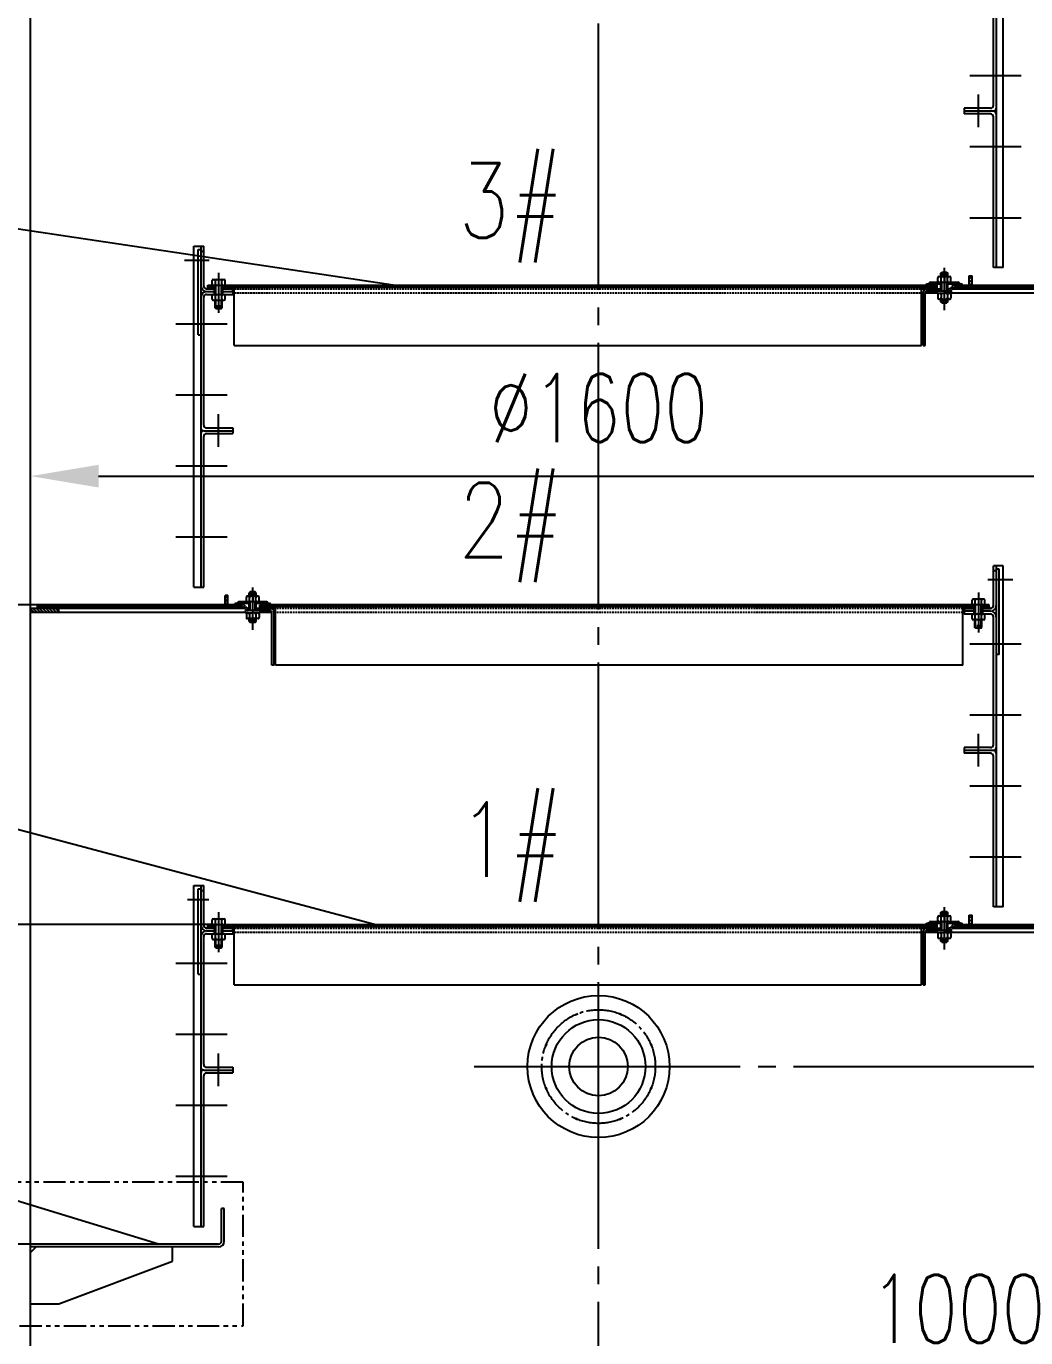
# Model space of a CAD drawing. Extents: x 16825 to 205982, y -10874 to 68273.
# Drawn here: x 164144 to 165552, y 36625 to 38471 of the extents above; entities that cross this region are included whole.
import ezdxf

# ---------------------------------------------------------------- set-up
doc = ezdxf.new("R2010")
doc.units = 0
doc.header["$LTSCALE"] = 5
doc.header["$MEASUREMENT"] = 0
for name, pattern in [('CENTER', [18, 15, -1, 1, -1]), ('DASHED', [0.75, 0.5, -0.25]), ('PHANTOM2', [1.25, 0.625, -0.125, 0.125, -0.125, 0.125, -0.125])]:
    doc.linetypes.add(name, pattern=pattern)
doc.layers.get('DEFPOINTS').update_dxf_attribs({"linetype": 'CONTINUOUS'})
for name, color, linetype in [('CEN', 6, 'CENTER'), ('DIM', 1, 'CONTINUOUS'), ('DIV', 5, 'PHANTOM2'), ('HAT', 8, 'CONTINUOUS'), ('HID', 5, 'DASHED'), ('THIN', 1, 'CONTINUOUS'), ('THINK', 2, 'CONTINUOUS'), ('THK', 2, 'CONTINUOUS'), ('THN', 4, 'CONTINUOUS')]:
    doc.layers.add(name, color=color, linetype=linetype)
doc.styles.get("Standard").update_dxf_attribs({"font": 'simplex', "width": 0.75, "bigfont": 'hzdx'})
doc.dimstyles.new('DIM3', dxfattribs={"dimscale": 0, "dimtxt": 3, "dimasz": 3, "dimexe": 1, "dimexo": 0, "dimgap": 1.5, "dimtad": 1, "dimdec": 4, "dimdsep": 46, "dimtxsty": 'Standard', "dimcen": 3, "dimclrd": 1, "dimclrt": 3, "dimadec": 0, "dimazin": 0, "dimtfac": 0.75, "dimtdec": 4, "dimtix": 1, "dimtmove": 0, "dimatfit": 0, "dimfxl": 0, "dimtolj": 1, "dimtzin": 0, "dimarcsym": 0})
pattern_1 = [(135, (165397.0422, 35564.4804), (2.245064, 2.245064), [])]

# ---------------------------------------------------------------- blocks, each defined once
blk = doc.blocks.new('*D91')
at = {"layer": 'DEFPOINTS', "color": 0}
for p in [(163106.3, 42156.4), (164262.8, 42156.4), (163690.8, 37206.4)]:
    blk.add_point(p, dxfattribs=at)
at = {"layer": 'DIM', "lineweight": -2}
for p, q in [((164262.8, 42156.4), (163074.3, 42156.4)), ((163690.8, 37206.4), (163074.3, 37206.4))]:
    blk.add_line(p, q, dxfattribs=at)
at = {"layer": 'DIM', "color": 1, "lineweight": -2}
blk.add_line((163106.3, 37302.4), (163106.3, 42060.4), dxfattribs=at)
at = {"layer": 'DIM', "color": 1}
for points in [[(163090.3, 42060.4), (163122.3, 42060.4), (163106.3, 42156.4)], [(163090.3, 37302.4), (163122.3, 37302.4), (163106.3, 37206.4)]]:
    blk.add_solid(points, dxfattribs=at)
at = {"layer": 'DIM', "color": 3, "insert": (163010.3, 39681.4), "char_height": 96, "attachment_point": 5, "rotation": 90}
blk.add_mtext('\\A1;11X450=4950', dxfattribs=at)
blk = doc.blocks.new('*D92')
at = {"layer": 'DEFPOINTS', "color": 0}
for p in [(163386.1, 37656.4), (164160.4, 37656.4), (163854.6, 37206.4)]:
    blk.add_point(p, dxfattribs=at)
at = {"layer": 'DIM', "lineweight": -2}
for p, q in [((164160.4, 37656.4), (163354.1, 37656.4)), ((163854.6, 37206.4), (163354.1, 37206.4))]:
    blk.add_line(p, q, dxfattribs=at)
at = {"layer": 'DIM', "color": 1, "lineweight": -2}
blk.add_line((163386.1, 37302.4), (163386.1, 37560.4), dxfattribs=at)
at = {"layer": 'DIM', "color": 1}
for points in [[(163370.1, 37560.4), (163402.1, 37560.4), (163386.1, 37656.4)], [(163370.1, 37302.4), (163402.1, 37302.4), (163386.1, 37206.4)]]:
    blk.add_solid(points, dxfattribs=at)
at = {"layer": 'DIM', "color": 3, "insert": (163290.1, 37431.4), "char_height": 96, "attachment_point": 5, "rotation": 90}
blk.add_mtext('\\A1;450', dxfattribs=at)
blk = doc.blocks.new('*D90')
at = {"layer": 'DEFPOINTS', "color": 0}
for p in [(164247.3, 37206.4), (163386.1, 36756.4), (164282.9, 36756.4)]:
    blk.add_point(p, dxfattribs=at)
at = {"layer": 'DIM', "lineweight": -2}
for p, q in [((164247.3, 37206.4), (163354.1, 37206.4)), ((164282.9, 36756.4), (163354.1, 36756.4))]:
    blk.add_line(p, q, dxfattribs=at)
at = {"layer": 'DIM', "color": 1, "lineweight": -2}
blk.add_line((163386.1, 37110.4), (163386.1, 36852.4), dxfattribs=at)
at = {"layer": 'DIM', "color": 1}
for points in [[(163370.1, 37110.4), (163402.1, 37110.4), (163386.1, 37206.4)], [(163370.1, 36852.4), (163402.1, 36852.4), (163386.1, 36756.4)]]:
    blk.add_solid(points, dxfattribs=at)
at = {"layer": 'DIM', "color": 3, "insert": (163290.1, 36981.4), "char_height": 96, "attachment_point": 5, "rotation": 90}
blk.add_mtext('\\A1;450', dxfattribs=at)
blk = doc.blocks.new('*D88')
at = {"layer": 'DEFPOINTS', "color": 0}
for p in [(163106.3, 37206.4), (164404.4, 37206.4), (163710.4, 34581.4)]:
    blk.add_point(p, dxfattribs=at)
at = {"layer": 'DIM', "lineweight": -2}
for p, q in [((164404.4, 37206.4), (163074.3, 37206.4)), ((163710.4, 34581.4), (163074.3, 34581.4))]:
    blk.add_line(p, q, dxfattribs=at)
at = {"layer": 'DIM', "color": 1, "lineweight": -2}
blk.add_line((163106.3, 34677.4), (163106.3, 37110.4), dxfattribs=at)
at = {"layer": 'DIM', "color": 1}
for points in [[(163090.3, 37110.4), (163122.3, 37110.4), (163106.3, 37206.4)], [(163090.3, 34677.4), (163122.3, 34677.4), (163106.3, 34581.4)]]:
    blk.add_solid(points, dxfattribs=at)
at = {"layer": 'DIM', "color": 3, "insert": (163010.3, 35893.9), "char_height": 96, "attachment_point": 5, "rotation": 90}
blk.add_mtext('\\A1;2625', dxfattribs=at)
blk = doc.blocks.new('*D114')
at = {"layer": 'DEFPOINTS', "color": 0}
for p in [(164950.4, 36569.3), (164950.4, 36438.1), (165962.4, 36341.7)]:
    blk.add_point(p, dxfattribs=at)
at = {"layer": 'DIM', "lineweight": -2}
for p, q in [((164950.4, 36438.1), (164950.4, 36601.3)), ((165962.4, 36341.7), (165962.4, 36601.3))]:
    blk.add_line(p, q, dxfattribs=at)
at = {"layer": 'DIM', "color": 1, "lineweight": -2}
blk.add_line((165866.4, 36569.3), (165046.4, 36569.3), dxfattribs=at)
at = {"layer": 'DIM', "color": 1}
for points in [[(165046.4, 36585.3), (165046.4, 36553.3), (164950.4, 36569.3)], [(165866.4, 36585.3), (165866.4, 36553.3), (165962.4, 36569.3)]]:
    blk.add_solid(points, dxfattribs=at)
at = {"layer": 'DIM', "color": 3, "insert": (165456.4, 36665.3), "char_height": 96, "attachment_point": 5}
blk.add_mtext('\\A1;1000', dxfattribs=at)
blk = doc.blocks.new('*D153')
at = {"layer": 'DEFPOINTS', "color": 0}
for p in [(165750.4, 37847.8), (165750.4, 37837.5), (164150.4, 37754.4)]:
    blk.add_point(p, dxfattribs=at)
at = {"layer": 'DIM', "lineweight": -2}
for p, q in [((164150.4, 37754.4), (164150.4, 37869.5)), ((165750.4, 37847.8), (165750.4, 37805.5))]:
    blk.add_line(p, q, dxfattribs=at)
at = {"layer": 'DIM', "color": 1, "lineweight": -2}
blk.add_line((164246.4, 37837.5), (165654.4, 37837.5), dxfattribs=at)
at = {"layer": 'DIM', "color": 1}
for points in [[(164246.4, 37853.5), (164246.4, 37821.5), (164150.4, 37837.5)], [(165654.4, 37853.5), (165654.4, 37821.5), (165750.4, 37837.5)]]:
    blk.add_solid(points, dxfattribs=at)
at = {"layer": 'DIM', "color": 3, "insert": (164950.4, 37933.5), "char_height": 96, "attachment_point": 5}
blk.add_mtext('\\A1;%%C1600', dxfattribs=at)

msp = doc.modelspace()

# ---------------------------------------------------------------- hatches: boundary and pattern name
at = {"layer": 'HAT'}
h = msp.add_hatch(dxfattribs=at)
h.set_pattern_fill('ANSI31', color=256, scale=0.5, style=0)
h.set_pattern_definition([(45, (164504.711, 36729.4574), (-1.122532, 1.122532), [])])
h.paths.add_polyline_path([(165431.377, 38108.373), (165431.377, 38110.373), (165417.877, 38110.373, 0.23606798), (165415.877, 38109.373, -0.23606798), (165413.877, 38108.373), (165412.377, 38108.373), (165412.377, 38106.373), (165413.877, 38106.373, 0.23606798), (165415.877, 38107.373, -0.23606798), (165417.877, 38108.373)])
h.paths.add_polyline_path([(165443.377, 38110.373), (165443.377, 38108.373), (165456.877, 38108.373, -0.23606798), (165458.877, 38107.373, 0.23606798), (165460.877, 38106.373), (165462.377, 38106.373), (165462.377, 38108.373), (165460.877, 38108.373, -0.23606798), (165458.877, 38109.373, 0.23606798), (165456.877, 38110.373)])
h = msp.add_hatch(dxfattribs=at)
h.set_pattern_fill('ANSI31', color=256, style=0)
h.set_pattern_definition([(45, (164503.711, 36014.4804), (-2.245064, 2.245064), [])])
h.paths.add_polyline_path([(165476.377, 38119.373), (165472.377, 38119.373), (165472.377, 38106.373), (165476.377, 38106.373)])
h = msp.add_hatch(dxfattribs=at)
h.set_pattern_fill('ANSI31', color=256, style=0)
h.set_pattern_definition(pattern_1)
h.paths.add_polyline_path([(164424.377, 37669.373), (164428.377, 37669.373), (164428.377, 37656.373), (164424.377, 37656.373)])
h = msp.add_hatch(dxfattribs=at)
h.set_pattern_fill('ANSI31', color=256, style=0)
h.set_pattern_definition(pattern_1)
h.paths.add_polyline_path([(164190.377, 37651.373), (164190.377, 37645.373), (164150.377, 37645.373), (164150.377, 37651.373)])
h = msp.add_hatch(dxfattribs=at)
h.set_pattern_fill('ANSI31', color=256, scale=0.5, style=0)
h.set_pattern_definition([(135, (165396.0422, 36279.4574), (1.122532, 1.122532), [])])
h.paths.add_polyline_path([(164469.377, 37658.373), (164469.377, 37660.373), (164482.877, 37660.373, -0.23606798), (164484.877, 37659.373, 0.23606798), (164486.877, 37658.373), (164488.377, 37658.373), (164488.377, 37656.373), (164486.877, 37656.373, -0.23606798), (164484.877, 37657.373, 0.23606798), (164482.877, 37658.373)])
h.paths.add_polyline_path([(164457.377, 37660.373), (164457.377, 37658.373), (164443.877, 37658.373, 0.23606798), (164441.877, 37657.373, -0.23606798), (164439.877, 37656.373), (164438.377, 37656.373), (164438.377, 37658.373), (164439.877, 37658.373, 0.23606798), (164441.877, 37659.373, -0.23606798), (164443.877, 37660.373)])
h = msp.add_hatch(dxfattribs=at)
h.set_pattern_fill('ANSI31', color=256, scale=0.5, style=0)
h.set_pattern_definition([(45, (164504.711, 35829.4574), (-1.122532, 1.122532), [])])
h.paths.add_polyline_path([(165431.377, 37208.373), (165431.377, 37210.373), (165417.877, 37210.373, 0.23606798), (165415.877, 37209.373, -0.23606798), (165413.877, 37208.373), (165412.377, 37208.373), (165412.377, 37206.373), (165413.877, 37206.373, 0.23606798), (165415.877, 37207.373, -0.23606798), (165417.877, 37208.373)])
h.paths.add_polyline_path([(165443.377, 37210.373), (165443.377, 37208.373), (165456.877, 37208.373, -0.23606798), (165458.877, 37207.373, 0.23606798), (165460.877, 37206.373), (165462.377, 37206.373), (165462.377, 37208.373), (165460.877, 37208.373, -0.23606798), (165458.877, 37209.373, 0.23606798), (165456.877, 37210.373)])
h = msp.add_hatch(dxfattribs=at)
h.set_pattern_fill('ANSI31', color=256, style=0)
h.set_pattern_definition([(45, (164503.711, 35114.4804), (-2.245064, 2.245064), [])])
h.paths.add_polyline_path([(165476.377, 37219.373), (165472.377, 37219.373), (165472.377, 37206.373), (165476.377, 37206.373)])

# ---------------------------------------------------------------- linework, layer by layer
at = {"layer": 'CEN', "ltscale": 5}
for p, q in [((164950.377, 28649.949), (164950.377, 65759.35)), ((164774.992, 37006.373), (168073.886, 37006.373))]:
    msp.add_line(p, q, dxfattribs=at)
at = {"layer": 'CEN'}
for p, q in [((165473.433, 38401.373), (165545.744, 38401.373)), ((165485.377, 38328.868), (165485.377, 38374.584)), ((165473.433, 38301.373), (165545.744, 38301.373)), ((165473.433, 38201.373), (165545.744, 38201.373)), ((164367.078, 38141.373), (164402.123, 38141.373)), ((165437.377, 38071.182), (165437.377, 38130.95)), ((164415.377, 38123.632), (164415.377, 38067.398)), ((164427.32, 38051.373), (164355.01, 38051.373)), ((164427.32, 37951.373), (164355.01, 37951.373)), ((164415.377, 37878.868), (164415.377, 37924.584)), ((164427.32, 37851.373), (164355.01, 37851.373)), ((164427.32, 37751.373), (164355.01, 37751.373)), ((165533.676, 37691.373), (165498.63, 37691.373)), ((164463.377, 37621.182), (164463.377, 37680.95)), ((165485.377, 37673.632), (165485.377, 37617.398)), ((165473.433, 37601.373), (165545.744, 37601.373)), ((165473.433, 37501.373), (165545.744, 37501.373)), ((165485.377, 37428.868), (165485.377, 37474.584)), ((165473.433, 37401.373), (165545.744, 37401.373)), ((165473.433, 37301.373), (165545.744, 37301.373)), ((164371.296, 37241.373), (164401.402, 37241.373)), ((164415.377, 37223.632), (164415.377, 37167.398)), ((165437.377, 37171.182), (165437.377, 37230.95)), ((164427.32, 37151.373), (164355.01, 37151.373)), ((164427.32, 37051.373), (164355.01, 37051.373)), ((164415.377, 36978.868), (164415.377, 37024.584)), ((164427.32, 36951.373), (164355.01, 36951.373)), ((164427.32, 36851.373), (164355.01, 36851.373))]:
    msp.add_line(p, q, dxfattribs=at)
msp.add_circle((164950.377, 37006.373), 80, dxfattribs=at)
at = {"layer": 'DIV', "ltscale": 10}
msp.add_lwpolyline([(164072.396, 36641.473), (164449.859, 36641.473), (164449.859, 36843.688), (164072.396, 36843.688)], close=True, dxfattribs=at)
at = {"layer": 'HID'}
for p, q in [((164437.377, 38101.373), (165404.377, 38101.373)), ((164437.377, 38095.373), (165404.377, 38095.373)), ((165463.377, 37651.373), (164496.377, 37651.373)), ((165463.377, 37645.373), (164496.377, 37645.373)), ((164437.377, 37201.373), (165404.377, 37201.373)), ((164437.377, 37195.373), (165404.377, 37195.373))]:
    msp.add_line(p, q, dxfattribs=at)
at = {"layer": 'THIN'}
for p, q in [((164661.098, 38106.373), (162229.69, 38470.402)), ((164634.913, 37206.373), (162229.69, 37845.32)), ((164330.709, 36756.373), (162229.69, 37398.03))]:
    msp.add_line(p, q, dxfattribs=at)
at = {"layer": 'THINK'}
msp.add_line((164150.377, 37645.373), (164150.377, 37651.373), dxfattribs=at)
at = {"layer": 'THK'}
for p, q in [((164150.377, 36168.873), (164150.377, 55518.373)), ((165520.377, 38131.373), (165520.377, 38611.373)), ((165506.377, 38359.373), (165506.377, 38539.373)), ((165510.377, 38542.701), (165510.377, 38131.373)), ((165502.377, 38355.373), (165465.377, 38355.373)), ((165465.377, 38355.373), (165465.377, 38347.373)), ((165506.377, 38351.373), (165465.377, 38351.373)), ((165502.377, 38347.373), (165465.377, 38347.373)), ((165506.377, 38131.373), (165506.377, 38343.373)), ((164380.377, 37681.373), (164380.377, 38161.373)), ((164380.377, 38161.373), (164394.377, 38161.373)), ((164386.377, 38036.373), (164386.377, 38156.373)), ((164386.377, 38156.373), (164390.377, 38156.373)), ((164390.377, 38161.373), (164390.377, 38092.701)), ((164390.377, 38154.373), (164394.377, 38154.373)), ((164394.377, 38105.373), (164394.377, 38161.373)), ((165520.377, 38131.373), (165506.377, 38131.373)), ((164406.377, 38107.873), (164406.377, 38112.873)), ((164407.877, 38114.373), (164422.877, 38114.373)), ((164410.877, 38107.873), (164410.877, 38112.873)), ((164419.877, 38107.873), (164419.877, 38112.873)), ((164424.377, 38107.873), (164424.377, 38112.873)), ((165417.877, 38110.373), (165456.877, 38110.373)), ((165428.377, 38111.873), (165428.377, 38116.873)), ((165429.877, 38118.373), (165444.877, 38118.373)), ((165431.377, 38108.373), (165431.377, 38110.373)), ((165432.377, 38123.326), (165433.877, 38124.826)), ((165432.377, 38123.326), (165436.377, 38123.326)), ((165432.377, 38118.373), (165432.377, 38123.326)), ((165432.377, 38098.373), (165432.377, 38110.373)), ((165432.877, 38111.873), (165432.877, 38116.873)), ((165433.877, 38124.826), (165436.377, 38124.826)), ((165436.377, 38119.826), (165436.377, 38124.826)), ((165436.377, 38119.826), (165438.377, 38119.826)), ((165437.377, 38118.373), (165437.377, 38110.373)), ((165438.377, 38124.826), (165440.877, 38124.826)), ((165438.377, 38119.826), (165438.377, 38124.826)), ((165442.377, 38123.326), (165438.377, 38123.326)), ((165440.877, 38124.826), (165442.377, 38123.326)), ((165441.877, 38111.873), (165441.877, 38116.873)), ((165442.377, 38118.373), (165442.377, 38123.326)), ((165442.377, 38098.373), (165442.377, 38110.373)), ((165443.377, 38108.373), (165443.377, 38110.373)), ((165446.377, 38111.873), (165446.377, 38116.873)), ((165472.377, 38106.373), (165472.377, 38119.373)), ((165472.377, 38119.373), (165476.377, 38119.373)), ((165476.377, 38106.373), (165476.377, 38119.373)), ((164390.377, 38092.701), (164390.377, 37681.373)), ((164398.377, 38101.373), (164410.377, 38101.373)), ((164410.377, 38101.373), (164398.377, 38101.373)), ((164398.377, 38097.373), (164410.377, 38097.373)), ((164398.377, 38093.373), (164435.377, 38093.373)), ((164400.377, 38106.373), (165427.377, 38106.373)), ((164400.377, 38103.373), (164400.377, 38106.373)), ((164400.377, 38103.373), (164400.377, 38101.373)), ((164400.377, 38103.373), (164410.377, 38103.373)), ((164406.377, 38086.873), (164406.377, 38091.873)), ((164409.377, 38103.373), (164409.377, 38106.373)), ((164409.377, 38101.373), (164409.377, 38103.373)), ((164409.377, 38093.373), (164409.377, 38101.373)), ((164410.377, 38093.373), (164410.377, 38106.373)), ((164410.877, 38086.873), (164410.877, 38091.873)), ((164419.877, 38086.873), (164419.877, 38091.873)), ((164420.377, 38093.373), (164420.377, 38106.373)), ((164420.377, 38103.373), (165427.377, 38103.373)), ((164420.377, 38101.373), (164435.377, 38101.373)), ((164437.377, 38101.373), (164420.377, 38101.373)), ((164420.377, 38097.373), (164435.377, 38097.373)), ((164421.377, 38103.373), (164421.377, 38106.373)), ((164421.377, 38103.373), (164421.377, 38101.373)), ((164421.377, 38093.373), (164421.377, 38101.373)), ((164424.377, 38086.873), (164424.377, 38091.873)), ((164435.377, 38101.373), (164435.377, 38093.373)), ((164435.377, 38097.373), (164435.377, 38101.373)), ((164435.377, 38095.373), (164437.377, 38095.373)), ((164437.377, 38021.373), (164437.377, 38103.373)), ((165405.377, 38021.373), (165405.377, 38103.373)), ((165405.377, 38101.373), (165432.377, 38101.373)), ((165405.377, 38095.373), (165407.377, 38095.373)), ((165407.377, 38101.373), (165407.377, 38103.373)), ((165407.377, 38021.373), (165407.377, 38095.373)), ((165410.377, 38095.373), (165427.141, 38095.373)), ((165410.377, 38021.373), (165410.377, 38095.373)), ((165412.377, 38106.373), (165412.377, 38108.373)), ((165412.377, 38108.373), (165413.877, 38108.373)), ((165413.377, 38098.373), (165447.612, 38098.373)), ((165417.877, 38108.373), (165432.377, 38108.373)), ((165427.141, 38094.873), (165427.141, 38098.373)), ((165427.141, 38094.873), (165437.377, 38094.873)), ((165427.377, 38101.373), (165427.377, 38106.373)), ((165428.377, 38093.373), (165428.377, 38088.373)), ((165431.377, 38098.373), (165431.377, 38101.373)), ((165432.877, 38093.373), (165432.877, 38088.373)), ((165447.612, 38094.873), (165437.377, 38094.873)), ((165437.377, 38086.873), (165437.377, 38094.873)), ((165441.877, 38093.373), (165441.877, 38088.373)), ((165442.377, 38108.373), (165456.877, 38108.373)), ((165442.377, 38101.373), (165443.377, 38101.373)), ((165443.377, 38098.373), (165443.377, 38101.373)), ((165446.377, 38093.373), (165446.377, 38088.373)), ((165447.612, 38094.873), (165447.612, 38098.373)), ((165447.612, 38095.373), (165750.377, 38095.373)), ((165448.377, 38101.373), (165750.377, 38101.373)), ((165452.037, 38106.373), (165740.377, 38106.373)), ((165452.377, 38103.373), (165740.377, 38103.373)), ((165460.877, 38108.373), (165462.377, 38108.373)), ((165462.377, 38106.373), (165462.377, 38108.373)), ((164394.377, 37909.373), (164394.377, 38089.373)), ((164407.877, 38085.373), (164422.877, 38085.373)), ((164410.377, 38074.373), (164410.377, 38085.373)), ((164410.377, 38074.373), (164414.377, 38074.373)), ((164411.377, 38073.373), (164410.377, 38074.373)), ((164411.377, 38073.373), (164414.377, 38073.373)), ((164414.377, 38078.373), (164416.377, 38078.373)), ((164414.377, 38073.373), (164414.377, 38078.373)), ((164416.377, 38073.373), (164416.377, 38078.373)), ((164420.377, 38074.373), (164416.377, 38074.373)), ((164416.377, 38073.373), (164419.377, 38073.373)), ((164419.377, 38073.373), (164420.377, 38074.373)), ((164420.377, 38074.373), (164420.377, 38085.373)), ((165429.877, 38086.873), (165444.877, 38086.873)), ((165432.377, 38082.826), (165432.377, 38086.873)), ((165432.377, 38082.826), (165436.377, 38082.826)), ((165433.877, 38081.326), (165432.377, 38082.826)), ((165433.877, 38081.326), (165436.377, 38081.326)), ((165436.377, 38086.326), (165438.377, 38086.326)), ((165436.377, 38081.326), (165436.377, 38086.326)), ((165438.377, 38081.326), (165438.377, 38086.326)), ((165442.377, 38082.826), (165438.377, 38082.826)), ((165438.377, 38081.326), (165440.877, 38081.326)), ((165442.377, 38082.826), (165440.877, 38081.326)), ((165442.377, 38082.826), (165442.377, 38086.873)), ((164386.377, 38036.373), (164390.377, 38036.373)), ((164437.377, 38021.373), (165405.377, 38021.373)), ((165407.377, 38021.373), (165410.377, 38021.373)), ((164394.377, 37901.373), (164435.377, 37901.373)), ((164394.377, 37681.373), (164394.377, 37893.373)), ((164398.377, 37905.373), (164435.377, 37905.373)), ((164398.377, 37897.373), (164435.377, 37897.373)), ((164435.377, 37905.373), (164435.377, 37897.373)), ((165506.377, 37655.373), (165506.377, 37711.373)), ((165520.377, 37711.373), (165506.377, 37711.373)), ((165510.377, 37704.373), (165506.377, 37704.373)), ((165510.377, 37711.373), (165510.377, 37642.701)), ((165514.377, 37706.373), (165510.377, 37706.373)), ((165514.377, 37586.373), (165514.377, 37706.373)), ((165520.377, 37231.373), (165520.377, 37711.373)), ((164380.377, 37681.373), (164394.377, 37681.373)), ((164428.377, 37669.373), (164424.377, 37669.373)), ((164424.377, 37656.373), (164424.377, 37669.373)), ((164428.377, 37656.373), (164428.377, 37669.373)), ((164454.377, 37661.873), (164454.377, 37666.873)), ((164470.877, 37668.373), (164455.877, 37668.373)), ((164459.877, 37674.826), (164458.377, 37673.326)), ((164458.377, 37673.326), (164462.377, 37673.326)), ((164458.377, 37668.373), (164458.377, 37673.326)), ((164458.877, 37661.873), (164458.877, 37666.873)), ((164462.377, 37674.826), (164459.877, 37674.826)), ((164462.377, 37669.826), (164462.377, 37674.826)), ((164464.377, 37669.826), (164462.377, 37669.826)), ((164463.377, 37668.373), (164463.377, 37660.373)), ((164464.377, 37669.826), (164464.377, 37674.826)), ((164466.877, 37674.826), (164464.377, 37674.826)), ((164468.377, 37673.326), (164464.377, 37673.326)), ((164468.377, 37673.326), (164466.877, 37674.826)), ((164467.877, 37661.873), (164467.877, 37666.873)), ((164468.377, 37668.373), (164468.377, 37673.326)), ((164472.377, 37661.873), (164472.377, 37666.873)), ((164452.377, 37651.373), (164150.377, 37651.373)), ((164448.716, 37656.373), (164160.377, 37656.373)), ((164160.377, 37651.373), (164160.377, 37656.373)), ((164448.377, 37653.373), (164160.377, 37653.373)), ((164190.377, 37645.373), (164190.377, 37653.373)), ((164439.877, 37658.373), (164438.377, 37658.373)), ((164438.377, 37656.373), (164438.377, 37658.373)), ((164482.877, 37660.373), (164443.877, 37660.373)), ((164458.377, 37658.373), (164443.877, 37658.373)), ((164487.377, 37648.373), (164453.141, 37648.373)), ((164453.141, 37644.873), (164453.141, 37648.373)), ((164457.377, 37658.373), (164457.377, 37660.373)), ((164458.377, 37651.373), (164457.377, 37651.373)), ((164457.377, 37648.373), (164457.377, 37651.373)), ((164458.377, 37648.373), (164458.377, 37660.373)), ((164468.377, 37648.373), (164468.377, 37660.373)), ((164482.877, 37658.373), (164468.377, 37658.373)), ((164495.377, 37651.373), (164468.377, 37651.373)), ((164469.377, 37658.373), (164469.377, 37660.373)), ((164469.377, 37648.373), (164469.377, 37651.373)), ((165500.377, 37656.373), (164473.377, 37656.373)), ((164473.377, 37651.373), (164473.377, 37656.373)), ((165480.377, 37653.373), (164473.377, 37653.373)), ((164473.612, 37644.873), (164473.612, 37648.373)), ((164488.377, 37658.373), (164486.877, 37658.373)), ((164488.377, 37656.373), (164488.377, 37658.373)), ((164493.377, 37651.373), (164493.377, 37653.373)), ((164495.377, 37571.373), (164495.377, 37653.373)), ((165463.377, 37571.373), (165463.377, 37653.373)), ((165463.377, 37651.373), (165480.377, 37651.373)), ((165465.377, 37651.373), (165465.377, 37643.373)), ((165480.377, 37651.373), (165465.377, 37651.373)), ((165465.377, 37647.373), (165465.377, 37651.373)), ((165480.377, 37647.373), (165465.377, 37647.373)), ((165476.377, 37657.873), (165476.377, 37662.873)), ((165492.877, 37664.373), (165477.877, 37664.373)), ((165479.377, 37653.373), (165479.377, 37656.373)), ((165479.377, 37653.373), (165479.377, 37651.373)), ((165479.377, 37643.373), (165479.377, 37651.373)), ((165480.377, 37643.373), (165480.377, 37656.373)), ((165480.877, 37657.873), (165480.877, 37662.873)), ((165489.877, 37657.873), (165489.877, 37662.873)), ((165490.377, 37643.373), (165490.377, 37656.373)), ((165500.377, 37653.373), (165490.377, 37653.373)), ((165502.377, 37651.373), (165490.377, 37651.373)), ((165490.377, 37651.373), (165502.377, 37651.373)), ((165502.377, 37647.373), (165490.377, 37647.373)), ((165491.377, 37653.373), (165491.377, 37656.373)), ((165491.377, 37651.373), (165491.377, 37653.373)), ((165491.377, 37643.373), (165491.377, 37651.373)), ((165494.377, 37657.873), (165494.377, 37662.873)), ((165500.377, 37653.373), (165500.377, 37656.373)), ((165500.377, 37653.373), (165500.377, 37651.373)), ((164453.141, 37645.373), (164150.377, 37645.373)), ((164453.141, 37644.873), (164463.377, 37644.873)), ((164454.377, 37643.373), (164454.377, 37638.373)), ((164470.877, 37636.873), (164455.877, 37636.873)), ((164458.377, 37632.826), (164458.377, 37636.873)), ((164458.377, 37632.826), (164462.377, 37632.826)), ((164458.377, 37632.826), (164459.877, 37631.326)), ((164458.877, 37643.373), (164458.877, 37638.373)), ((164462.377, 37631.326), (164459.877, 37631.326)), ((164464.377, 37636.326), (164462.377, 37636.326)), ((164462.377, 37631.326), (164462.377, 37636.326)), ((164473.612, 37644.873), (164463.377, 37644.873)), ((164463.377, 37636.873), (164463.377, 37644.873)), ((164464.377, 37631.326), (164464.377, 37636.326)), ((164468.377, 37632.826), (164464.377, 37632.826)), ((164466.877, 37631.326), (164464.377, 37631.326)), ((164466.877, 37631.326), (164468.377, 37632.826)), ((164467.877, 37643.373), (164467.877, 37638.373)), ((164468.377, 37632.826), (164468.377, 37636.873)), ((164472.377, 37643.373), (164472.377, 37638.373)), ((164490.377, 37645.373), (164473.612, 37645.373)), ((164490.377, 37571.373), (164490.377, 37645.373)), ((164495.377, 37645.373), (164493.377, 37645.373)), ((164493.377, 37571.373), (164493.377, 37645.373)), ((165465.377, 37645.373), (165463.377, 37645.373)), ((165502.377, 37643.373), (165465.377, 37643.373)), ((165476.377, 37636.873), (165476.377, 37641.873)), ((165492.877, 37635.373), (165477.877, 37635.373)), ((165480.377, 37624.373), (165480.377, 37635.373)), ((165480.877, 37636.873), (165480.877, 37641.873)), ((165489.877, 37636.873), (165489.877, 37641.873)), ((165490.377, 37624.373), (165490.377, 37635.373)), ((165494.377, 37636.873), (165494.377, 37641.873)), ((165506.377, 37459.373), (165506.377, 37639.373)), ((165510.377, 37642.701), (165510.377, 37231.373)), ((165480.377, 37624.373), (165484.377, 37624.373)), ((165481.377, 37623.373), (165480.377, 37624.373)), ((165484.377, 37623.373), (165481.377, 37623.373)), ((165486.377, 37628.373), (165484.377, 37628.373)), ((165484.377, 37623.373), (165484.377, 37628.373)), ((165486.377, 37623.373), (165486.377, 37628.373)), ((165490.377, 37624.373), (165486.377, 37624.373)), ((165489.377, 37623.373), (165486.377, 37623.373)), ((165489.377, 37623.373), (165490.377, 37624.373)), ((165514.377, 37586.373), (165510.377, 37586.373)), ((164493.377, 37571.373), (164490.377, 37571.373)), ((165463.377, 37571.373), (164495.377, 37571.373)), ((165502.377, 37455.373), (165465.377, 37455.373)), ((165465.377, 37455.373), (165465.377, 37447.373)), ((165506.377, 37451.373), (165465.377, 37451.373)), ((165502.377, 37447.373), (165465.377, 37447.373)), ((165506.377, 37231.373), (165506.377, 37443.373)), ((164380.377, 36781.373), (164380.377, 37261.373)), ((164380.377, 37261.373), (164394.377, 37261.373)), ((164390.377, 37261.373), (164390.377, 37192.701)), ((164394.377, 37205.373), (164394.377, 37261.373)), ((164386.377, 37256.373), (164390.377, 37256.373)), ((164386.377, 37136.373), (164386.377, 37256.373)), ((164390.377, 37254.373), (164394.377, 37254.373)), ((165432.377, 37223.326), (165433.877, 37224.826)), ((165432.377, 37218.373), (165432.377, 37223.326)), ((165432.377, 37223.326), (165436.377, 37223.326)), ((165433.877, 37224.826), (165436.377, 37224.826)), ((165436.377, 37219.826), (165436.377, 37224.826)), ((165438.377, 37219.826), (165438.377, 37224.826)), ((165438.377, 37224.826), (165440.877, 37224.826)), ((165442.377, 37223.326), (165438.377, 37223.326)), ((165440.877, 37224.826), (165442.377, 37223.326)), ((165442.377, 37218.373), (165442.377, 37223.326)), ((165520.377, 37231.373), (165506.377, 37231.373)), ((164400.377, 37203.373), (164400.377, 37206.373)), ((164400.377, 37206.373), (165427.377, 37206.373)), ((164406.377, 37207.873), (164406.377, 37212.873)), ((164407.877, 37214.373), (164422.877, 37214.373)), ((164409.377, 37203.373), (164409.377, 37206.373)), ((164410.377, 37193.373), (164410.377, 37206.373)), ((164410.877, 37207.873), (164410.877, 37212.873)), ((164419.877, 37207.873), (164419.877, 37212.873)), ((164420.377, 37193.373), (164420.377, 37206.373)), ((164421.377, 37203.373), (164421.377, 37206.373)), ((164424.377, 37207.873), (164424.377, 37212.873)), ((165412.377, 37208.373), (165413.877, 37208.373)), ((165412.377, 37206.373), (165412.377, 37208.373)), ((165417.877, 37210.373), (165456.877, 37210.373)), ((165417.877, 37208.373), (165432.377, 37208.373)), ((165427.377, 37201.373), (165427.377, 37206.373)), ((165428.377, 37211.873), (165428.377, 37216.873)), ((165429.877, 37218.373), (165444.877, 37218.373)), ((165431.377, 37208.373), (165431.377, 37210.373)), ((165432.377, 37198.373), (165432.377, 37210.373)), ((165432.877, 37211.873), (165432.877, 37216.873)), ((165436.377, 37219.826), (165438.377, 37219.826)), ((165437.377, 37218.373), (165437.377, 37210.373)), ((165441.877, 37211.873), (165441.877, 37216.873)), ((165442.377, 37198.373), (165442.377, 37210.373)), ((165442.377, 37208.373), (165456.877, 37208.373)), ((165443.377, 37208.373), (165443.377, 37210.373)), ((165446.377, 37211.873), (165446.377, 37216.873)), ((165452.037, 37206.373), (165740.377, 37206.373)), ((165460.877, 37208.373), (165462.377, 37208.373)), ((165462.377, 37206.373), (165462.377, 37208.373)), ((165472.377, 37219.373), (165476.377, 37219.373)), ((165472.377, 37206.373), (165472.377, 37219.373)), ((165476.377, 37206.373), (165476.377, 37219.373)), ((164390.377, 37192.701), (164390.377, 36781.373)), ((164394.377, 37009.373), (164394.377, 37189.373)), ((164398.377, 37201.373), (164410.377, 37201.373)), ((164410.377, 37201.373), (164398.377, 37201.373)), ((164398.377, 37197.373), (164410.377, 37197.373)), ((164398.377, 37193.373), (164435.377, 37193.373)), ((164400.377, 37203.373), (164410.377, 37203.373)), ((164400.377, 37203.373), (164400.377, 37201.373)), ((164406.377, 37186.873), (164406.377, 37191.873)), ((164409.377, 37201.373), (164409.377, 37203.373)), ((164409.377, 37193.373), (164409.377, 37201.373)), ((164410.877, 37186.873), (164410.877, 37191.873)), ((164419.877, 37186.873), (164419.877, 37191.873)), ((164420.377, 37203.373), (165427.377, 37203.373)), ((164437.377, 37201.373), (164420.377, 37201.373)), ((164420.377, 37201.373), (164435.377, 37201.373)), ((164420.377, 37197.373), (164435.377, 37197.373)), ((164421.377, 37203.373), (164421.377, 37201.373)), ((164421.377, 37193.373), (164421.377, 37201.373)), ((164424.377, 37186.873), (164424.377, 37191.873)), ((164435.377, 37197.373), (164435.377, 37201.373)), ((164435.377, 37201.373), (164435.377, 37193.373)), ((164435.377, 37195.373), (164437.377, 37195.373)), ((164437.377, 37121.373), (164437.377, 37203.373)), ((165405.377, 37121.373), (165405.377, 37203.373)), ((165405.377, 37201.373), (165432.377, 37201.373)), ((165405.377, 37195.373), (165407.377, 37195.373)), ((165407.377, 37201.373), (165407.377, 37203.373)), ((165407.377, 37121.373), (165407.377, 37195.373)), ((165410.377, 37195.373), (165427.141, 37195.373)), ((165410.377, 37121.373), (165410.377, 37195.373)), ((165413.377, 37198.373), (165447.612, 37198.373)), ((165427.141, 37194.873), (165427.141, 37198.373)), ((165427.141, 37194.873), (165437.377, 37194.873)), ((165428.377, 37193.373), (165428.377, 37188.373)), ((165429.877, 37186.873), (165444.877, 37186.873)), ((165431.377, 37198.373), (165431.377, 37201.373)), ((165432.377, 37182.826), (165432.377, 37186.873)), ((165432.877, 37193.373), (165432.877, 37188.373)), ((165436.377, 37181.326), (165436.377, 37186.326)), ((165436.377, 37186.326), (165438.377, 37186.326)), ((165437.377, 37186.873), (165437.377, 37194.873)), ((165447.612, 37194.873), (165437.377, 37194.873)), ((165438.377, 37181.326), (165438.377, 37186.326)), ((165441.877, 37193.373), (165441.877, 37188.373)), ((165442.377, 37201.373), (165443.377, 37201.373)), ((165442.377, 37182.826), (165442.377, 37186.873)), ((165443.377, 37198.373), (165443.377, 37201.373)), ((165446.377, 37193.373), (165446.377, 37188.373)), ((165447.612, 37194.873), (165447.612, 37198.373)), ((165447.612, 37195.373), (165750.377, 37195.373)), ((165448.377, 37201.373), (165750.377, 37201.373)), ((165452.377, 37203.373), (165740.377, 37203.373)), ((164407.877, 37185.373), (164422.877, 37185.373)), ((164410.377, 37174.373), (164410.377, 37185.373)), ((164411.377, 37173.373), (164410.377, 37174.373)), ((164410.377, 37174.373), (164414.377, 37174.373)), ((164411.377, 37173.373), (164414.377, 37173.373)), ((164414.377, 37178.373), (164416.377, 37178.373)), ((164414.377, 37173.373), (164414.377, 37178.373)), ((164416.377, 37173.373), (164416.377, 37178.373)), ((164420.377, 37174.373), (164416.377, 37174.373)), ((164416.377, 37173.373), (164419.377, 37173.373)), ((164419.377, 37173.373), (164420.377, 37174.373)), ((164420.377, 37174.373), (164420.377, 37185.373)), ((165433.877, 37181.326), (165432.377, 37182.826)), ((165432.377, 37182.826), (165436.377, 37182.826)), ((165433.877, 37181.326), (165436.377, 37181.326)), ((165442.377, 37182.826), (165438.377, 37182.826)), ((165438.377, 37181.326), (165440.877, 37181.326)), ((165442.377, 37182.826), (165440.877, 37181.326)), ((164386.377, 37136.373), (164390.377, 37136.373)), ((164437.377, 37121.373), (165405.377, 37121.373)), ((165407.377, 37121.373), (165410.377, 37121.373)), ((164918.376, 37079.709), (164921.148, 37080.857)), ((164919.188, 37081.669), (164920.336, 37078.897)), ((164979.605, 37080.857), (164982.377, 37079.709)), ((164981.565, 37081.669), (164980.417, 37078.897)), ((164875.892, 37035.601), (164877.04, 37038.373)), ((165023.713, 37038.373), (165024.861, 37035.601)), ((164875.08, 37037.561), (164877.852, 37036.413)), ((165025.673, 37037.561), (165022.901, 37036.413)), ((164394.377, 37001.373), (164435.377, 37001.373)), ((164398.377, 37005.373), (164435.377, 37005.373)), ((164435.377, 37005.373), (164435.377, 36997.373)), ((164394.377, 36781.373), (164394.377, 36993.373)), ((164398.377, 36997.373), (164435.377, 36997.373)), ((164875.08, 36975.184), (164877.852, 36976.332)), ((164877.04, 36974.372), (164875.892, 36977.144)), ((165025.673, 36975.184), (165022.901, 36976.332)), ((165024.861, 36977.144), (165023.713, 36974.372)), ((164921.148, 36931.888), (164918.376, 36933.036)), ((164919.188, 36931.076), (164920.336, 36933.848)), ((164982.377, 36933.036), (164979.605, 36931.888)), ((164981.565, 36931.076), (164980.417, 36933.848)), ((164419.377, 36760.373), (164419.377, 36806.373)), ((164423.377, 36806.373), (164419.377, 36806.373)), ((164423.377, 36760.373), (164423.377, 36806.373)), ((164380.377, 36781.373), (164394.377, 36781.373)), ((164415.377, 36756.373), (164150.377, 36756.373)), ((164150.377, 36744.373), (164158.377, 36752.373)), ((164415.377, 36752.373), (164150.377, 36752.373)), ((164350.377, 36732.373), (164350.377, 36752.373)), ((164190.377, 36672.373), (164350.377, 36732.373)), ((164150.377, 36672.373), (164190.377, 36672.373))]:
    msp.add_line(p, q, dxfattribs=at)
for radius in [100, 66, 41.3]:
    msp.add_circle((164950.377, 37006.373), radius, dxfattribs=at)
for centre, radius, start, end in [((165502.377, 38359.373), 4, 270, 0), ((165506.377, 38355.373), 4, 270, 0), ((165506.377, 38347.373), 4, 0, 90), ((165502.377, 38343.373), 4, 0, 90), ((164407.877, 38112.873), 1.5, 90, 180), ((164409.377, 38112.873), 1.5, 0, 90), ((164412.377, 38112.873), 1.5, 90, 180), ((164418.377, 38112.873), 1.5, 0, 90), ((164421.377, 38112.873), 1.5, 90, 180), ((164422.877, 38112.873), 1.5, 0, 90), ((165413.877, 38110.873), 2.5, 270, 323.130102), ((165417.877, 38107.873), 2.5, 90, 143.130102), ((165429.877, 38116.873), 1.5, 90, 180), ((165429.877, 38111.873), 1.5, 180, 270), ((165431.377, 38116.873), 1.5, 0, 90), ((165431.377, 38111.873), 1.5, 270, 0), ((165434.377, 38116.873), 1.5, 90, 180), ((165434.377, 38111.873), 1.5, 180, 270), ((165440.377, 38116.873), 1.5, 0, 90), ((165440.377, 38111.873), 1.5, 270, 0), ((165443.377, 38116.873), 1.5, 90, 180), ((165443.377, 38111.873), 1.5, 180, 270), ((165444.877, 38116.873), 1.5, 0, 90), ((165444.877, 38111.873), 1.5, 270, 0), ((165456.877, 38107.873), 2.5, 36.869898, 90), ((165460.877, 38110.873), 2.5, 216.869898, 270), ((164398.377, 38105.373), 8, 180, 270), ((164398.377, 38089.373), 8, 90, 180), ((164398.377, 38105.373), 4, 180, 270), ((164398.377, 38089.373), 4, 90, 180), ((164407.877, 38107.873), 1.5, 180, 270), ((164407.877, 38091.873), 1.5, 90, 180), ((164409.377, 38107.873), 1.5, 270, 0), ((164409.377, 38091.873), 1.5, 0, 90), ((164412.377, 38107.873), 1.5, 180, 270), ((164412.377, 38091.873), 1.5, 90, 180), ((164418.377, 38107.873), 1.5, 270, 0), ((164418.377, 38091.873), 1.5, 0, 90), ((164421.377, 38107.873), 1.5, 180, 270), ((164421.377, 38091.873), 1.5, 90, 180), ((164422.877, 38107.873), 1.5, 270, 0), ((164422.877, 38091.873), 1.5, 0, 90), ((165413.377, 38095.373), 6, 90, 180), ((165413.377, 38095.373), 3, 90, 180), ((165413.877, 38108.873), 2.5, 270, 323.130102), ((165417.877, 38105.873), 2.5, 90, 143.130102), ((165429.877, 38093.373), 1.5, 90, 180), ((165431.377, 38093.373), 1.5, 0, 90), ((165434.377, 38093.373), 1.5, 90, 180), ((165440.377, 38093.373), 1.5, 0, 90), ((165443.377, 38093.373), 1.5, 90, 180), ((165443.377, 38106.373), 5, 270, 330), ((165443.716, 38103.373), 5, 270, 330), ((165444.877, 38093.373), 1.5, 0, 90), ((165452.037, 38101.373), 5, 90, 150), ((165452.377, 38098.373), 5, 90, 150), ((165456.877, 38105.873), 2.5, 36.869898, 90), ((165460.877, 38108.873), 2.5, 216.869898, 270), ((164407.877, 38086.873), 1.5, 180, 270), ((164409.377, 38086.873), 1.5, 270, 0), ((164412.377, 38086.873), 1.5, 180, 270), ((164418.377, 38086.873), 1.5, 270, 0), ((164421.377, 38086.873), 1.5, 180, 270), ((164422.877, 38086.873), 1.5, 270, 0), ((165429.877, 38088.373), 1.5, 180, 270), ((165431.377, 38088.373), 1.5, 270, 0), ((165434.377, 38088.373), 1.5, 180, 270), ((165440.377, 38088.373), 1.5, 270, 0), ((165443.377, 38088.373), 1.5, 180, 270), ((165444.877, 38088.373), 1.5, 270, 0), ((164398.377, 37909.373), 4, 180, 270), ((164394.377, 37905.373), 4, 180, 270), ((164394.377, 37897.373), 4, 90, 180), ((164398.377, 37893.373), 4, 90, 180), ((164455.877, 37666.873), 1.5, 90, 180), ((164457.377, 37666.873), 1.5, 0, 90), ((164460.377, 37666.873), 1.5, 90, 180), ((164466.377, 37666.873), 1.5, 0, 90), ((164469.377, 37666.873), 1.5, 90, 180), ((164470.877, 37666.873), 1.5, 0, 90), ((164439.877, 37660.873), 2.5, 270, 323.130102), ((164439.877, 37658.873), 2.5, 270, 323.130102), ((164443.877, 37657.873), 2.5, 90, 143.130102), ((164443.877, 37655.873), 2.5, 90, 143.130102), ((164448.377, 37648.373), 5, 30, 90), ((164448.716, 37651.373), 5, 30, 90), ((164457.037, 37653.373), 5, 210, 270), ((164457.377, 37656.373), 5, 210, 270), ((164455.877, 37661.873), 1.5, 180, 270), ((164457.377, 37661.873), 1.5, 270, 0), ((164460.377, 37661.873), 1.5, 180, 270), ((164466.377, 37661.873), 1.5, 270, 0), ((164469.377, 37661.873), 1.5, 180, 270), ((164470.877, 37661.873), 1.5, 270, 0), ((164482.877, 37657.873), 2.5, 36.869898, 90), ((164482.877, 37655.873), 2.5, 36.869898, 90), ((164486.877, 37660.873), 2.5, 216.869898, 270), ((164486.877, 37658.873), 2.5, 216.869898, 270), ((164487.377, 37645.373), 6, 0, 90), ((164487.377, 37645.373), 3, 0, 90), ((165477.877, 37662.873), 1.5, 90, 180), ((165477.877, 37657.873), 1.5, 180, 270), ((165479.377, 37662.873), 1.5, 0, 90), ((165479.377, 37657.873), 1.5, 270, 0), ((165482.377, 37662.873), 1.5, 90, 180), ((165482.377, 37657.873), 1.5, 180, 270), ((165488.377, 37662.873), 1.5, 0, 90), ((165488.377, 37657.873), 1.5, 270, 0), ((165491.377, 37662.873), 1.5, 90, 180), ((165491.377, 37657.873), 1.5, 180, 270), ((165492.877, 37662.873), 1.5, 0, 90), ((165492.877, 37657.873), 1.5, 270, 0), ((165502.377, 37655.373), 8, 270, 0), ((165502.377, 37655.373), 4, 270, 0), ((165502.377, 37639.373), 8, 0, 90), ((164455.877, 37643.373), 1.5, 90, 180), ((164455.877, 37638.373), 1.5, 180, 270), ((164457.377, 37643.373), 1.5, 0, 90), ((164457.377, 37638.373), 1.5, 270, 0), ((164460.377, 37643.373), 1.5, 90, 180), ((164460.377, 37638.373), 1.5, 180, 270), ((164466.377, 37643.373), 1.5, 0, 90), ((164466.377, 37638.373), 1.5, 270, 0), ((164469.377, 37643.373), 1.5, 90, 180), ((164469.377, 37638.373), 1.5, 180, 270), ((164470.877, 37643.373), 1.5, 0, 90), ((164470.877, 37638.373), 1.5, 270, 0), ((165477.877, 37641.873), 1.5, 90, 180), ((165477.877, 37636.873), 1.5, 180, 270), ((165479.377, 37641.873), 1.5, 0, 90), ((165479.377, 37636.873), 1.5, 270, 0), ((165482.377, 37641.873), 1.5, 90, 180), ((165482.377, 37636.873), 1.5, 180, 270), ((165488.377, 37641.873), 1.5, 0, 90), ((165488.377, 37636.873), 1.5, 270, 0), ((165491.377, 37641.873), 1.5, 90, 180), ((165491.377, 37636.873), 1.5, 180, 270), ((165492.877, 37641.873), 1.5, 0, 90), ((165492.877, 37636.873), 1.5, 270, 0), ((165502.377, 37639.373), 4, 0, 90), ((165502.377, 37459.373), 4, 270, 0), ((165502.377, 37443.373), 4, 0, 90), ((165506.377, 37455.373), 4, 270, 0), ((165506.377, 37447.373), 4, 0, 90), ((164398.377, 37205.373), 8, 180, 270), ((164398.377, 37205.373), 4, 180, 270), ((164407.877, 37212.873), 1.5, 90, 180), ((164407.877, 37207.873), 1.5, 180, 270), ((164409.377, 37212.873), 1.5, 0, 90), ((164409.377, 37207.873), 1.5, 270, 0), ((164412.377, 37212.873), 1.5, 90, 180), ((164412.377, 37207.873), 1.5, 180, 270), ((164418.377, 37212.873), 1.5, 0, 90), ((164418.377, 37207.873), 1.5, 270, 0), ((164421.377, 37212.873), 1.5, 90, 180), ((164421.377, 37207.873), 1.5, 180, 270), ((164422.877, 37212.873), 1.5, 0, 90), ((164422.877, 37207.873), 1.5, 270, 0), ((165413.877, 37210.873), 2.5, 270, 323.130102), ((165413.877, 37208.873), 2.5, 270, 323.130102), ((165417.877, 37207.873), 2.5, 90, 143.130102), ((165417.877, 37205.873), 2.5, 90, 143.130102), ((165429.877, 37216.873), 1.5, 90, 180), ((165429.877, 37211.873), 1.5, 180, 270), ((165431.377, 37216.873), 1.5, 0, 90), ((165431.377, 37211.873), 1.5, 270, 0), ((165434.377, 37216.873), 1.5, 90, 180), ((165434.377, 37211.873), 1.5, 180, 270), ((165440.377, 37216.873), 1.5, 0, 90), ((165440.377, 37211.873), 1.5, 270, 0), ((165443.377, 37216.873), 1.5, 90, 180), ((165443.377, 37211.873), 1.5, 180, 270), ((165444.877, 37216.873), 1.5, 0, 90), ((165444.877, 37211.873), 1.5, 270, 0), ((165452.037, 37201.373), 5, 90, 150), ((165456.877, 37207.873), 2.5, 36.869898, 90), ((165456.877, 37205.873), 2.5, 36.869898, 90), ((165460.877, 37210.873), 2.5, 216.869898, 270), ((165460.877, 37208.873), 2.5, 216.869898, 270), ((164398.377, 37189.373), 8, 90, 180), ((164398.377, 37189.373), 4, 90, 180), ((164407.877, 37191.873), 1.5, 90, 180), ((164407.877, 37186.873), 1.5, 180, 270), ((164409.377, 37191.873), 1.5, 0, 90), ((164409.377, 37186.873), 1.5, 270, 0), ((164412.377, 37191.873), 1.5, 90, 180), ((164412.377, 37186.873), 1.5, 180, 270), ((164418.377, 37191.873), 1.5, 0, 90), ((164418.377, 37186.873), 1.5, 270, 0), ((164421.377, 37191.873), 1.5, 90, 180), ((164421.377, 37186.873), 1.5, 180, 270), ((164422.877, 37191.873), 1.5, 0, 90), ((164422.877, 37186.873), 1.5, 270, 0), ((165413.377, 37195.373), 6, 90, 180), ((165413.377, 37195.373), 3, 90, 180), ((165429.877, 37193.373), 1.5, 90, 180), ((165429.877, 37188.373), 1.5, 180, 270), ((165431.377, 37193.373), 1.5, 0, 90), ((165431.377, 37188.373), 1.5, 270, 0), ((165434.377, 37193.373), 1.5, 90, 180), ((165434.377, 37188.373), 1.5, 180, 270), ((165440.377, 37193.373), 1.5, 0, 90), ((165440.377, 37188.373), 1.5, 270, 0), ((165443.377, 37193.373), 1.5, 90, 180), ((165443.377, 37188.373), 1.5, 180, 270), ((165443.377, 37206.373), 5, 270, 330), ((165443.716, 37203.373), 5, 270, 330), ((165444.877, 37193.373), 1.5, 0, 90), ((165444.877, 37188.373), 1.5, 270, 0), ((165452.377, 37198.373), 5, 90, 150), ((164394.377, 37005.373), 4, 180, 270), ((164394.377, 36997.373), 4, 90, 180), ((164398.377, 37009.373), 4, 180, 270), ((164398.377, 36993.373), 4, 90, 180), ((164415.377, 36760.373), 4, 270, 360), ((164415.377, 36760.373), 8, 270, 360)]:
    msp.add_arc(centre, radius, start, end, dxfattribs=at)
at = {"layer": 'THN'}
for p, q in [((165433.877, 38118.373), (165433.877, 38124.826)), ((165433.877, 38098.373), (165433.877, 38110.373)), ((165440.877, 38118.373), (165440.877, 38124.826)), ((165440.877, 38098.373), (165440.877, 38110.373)), ((164411.377, 38093.373), (164411.377, 38106.373)), ((164419.377, 38093.373), (164419.377, 38106.373)), ((164411.377, 38073.373), (164411.377, 38085.373)), ((164419.377, 38073.373), (164419.377, 38085.373)), ((165433.877, 38081.326), (165433.877, 38086.873)), ((165440.877, 38081.326), (165440.877, 38086.873)), ((164459.877, 37668.373), (164459.877, 37674.826)), ((164466.877, 37668.373), (164466.877, 37674.826)), ((164459.877, 37648.373), (164459.877, 37660.373)), ((164466.877, 37648.373), (164466.877, 37660.373)), ((165481.377, 37643.373), (165481.377, 37656.373)), ((165489.377, 37643.373), (165489.377, 37656.373)), ((164459.877, 37631.326), (164459.877, 37636.873)), ((164466.877, 37631.326), (164466.877, 37636.873)), ((165481.377, 37623.373), (165481.377, 37635.373)), ((165489.377, 37623.373), (165489.377, 37635.373)), ((165433.877, 37218.373), (165433.877, 37224.826)), ((165440.877, 37218.373), (165440.877, 37224.826)), ((164411.377, 37193.373), (164411.377, 37206.373)), ((164419.377, 37193.373), (164419.377, 37206.373)), ((165433.877, 37198.373), (165433.877, 37210.373)), ((165440.877, 37198.373), (165440.877, 37210.373)), ((165433.877, 37181.326), (165433.877, 37186.873)), ((165440.877, 37181.326), (165440.877, 37186.873)), ((164411.377, 37173.373), (164411.377, 37185.373)), ((164419.377, 37173.373), (164419.377, 37185.373))]:
    msp.add_line(p, q, dxfattribs=at)

# ---------------------------------------------------------------- texts
at = {"layer": 'THK', "width": 0.8}
for s, p in [('3#', (164753.067, 38173.222)), ('2#', (164753.067, 37723.222)), ('1#', (164753.067, 37273.222))]:
    msp.add_text(s, height=105, dxfattribs=at).set_placement(p)

# ---------------------------------------------------------------- dimensions: what is measured, and where the dimension line sits
at = {"layer": 'DIM'}
dim = msp.add_linear_dim(base=(163106.334, 42156.373), p1=(163690.844, 37206.373), p2=(164262.849, 42156.373), angle=90, text='11X450=<>', dimstyle='DIM3', override={"dimscale": 32, "dimdec": 2, "dimclre": 256, "dimtdec": 2}, dxfattribs=at)
dim.commit()
dim.dimension.update_dxf_attribs({"geometry": '*D91', "text_midpoint": (163010.334, 39681.373)})
for base, p1, p2, text, picture, middle in [((165750.377, 37837.454), (164150.377, 37754.365), (165750.377, 37847.84), '%%C<>', '*D153', (164950.377, 37933.454)), ((164950.377, 36569.29), (165962.377, 36341.714), (164950.377, 36438.129), '1000', '*D114', (165456.377, 36665.29))]:
    dim = msp.add_linear_dim(base=base, p1=p1, p2=p2, text=text, dimstyle='DIM3', override={"dimscale": 32, "dimdec": 2, "dimclre": 256, "dimtdec": 2}, dxfattribs=at)
    dim.commit()
    dim.dimension.update_dxf_attribs({"geometry": picture, "text_midpoint": middle})
for base, p1, p2, picture, middle in [((163386.132, 37656.373), (163854.623, 37206.373), (164160.377, 37656.373), '*D92', (163290.132, 37431.373)), ((163106.334, 37206.373), (163710.37, 34581.373), (164404.377, 37206.373), '*D88', (163010.334, 35893.873)), ((163386.132, 36756.373), (164247.295, 37206.373), (164282.877, 36756.373), '*D90', (163290.132, 36981.373))]:
    dim = msp.add_linear_dim(base=base, p1=p1, p2=p2, angle=90, dimstyle='DIM3', override={"dimscale": 32, "dimdec": 2, "dimclre": 256, "dimtdec": 2}, dxfattribs=at)
    dim.commit()
    dim.dimension.update_dxf_attribs({"geometry": picture, "text_midpoint": middle})

doc.saveas('drawing.dxf')
